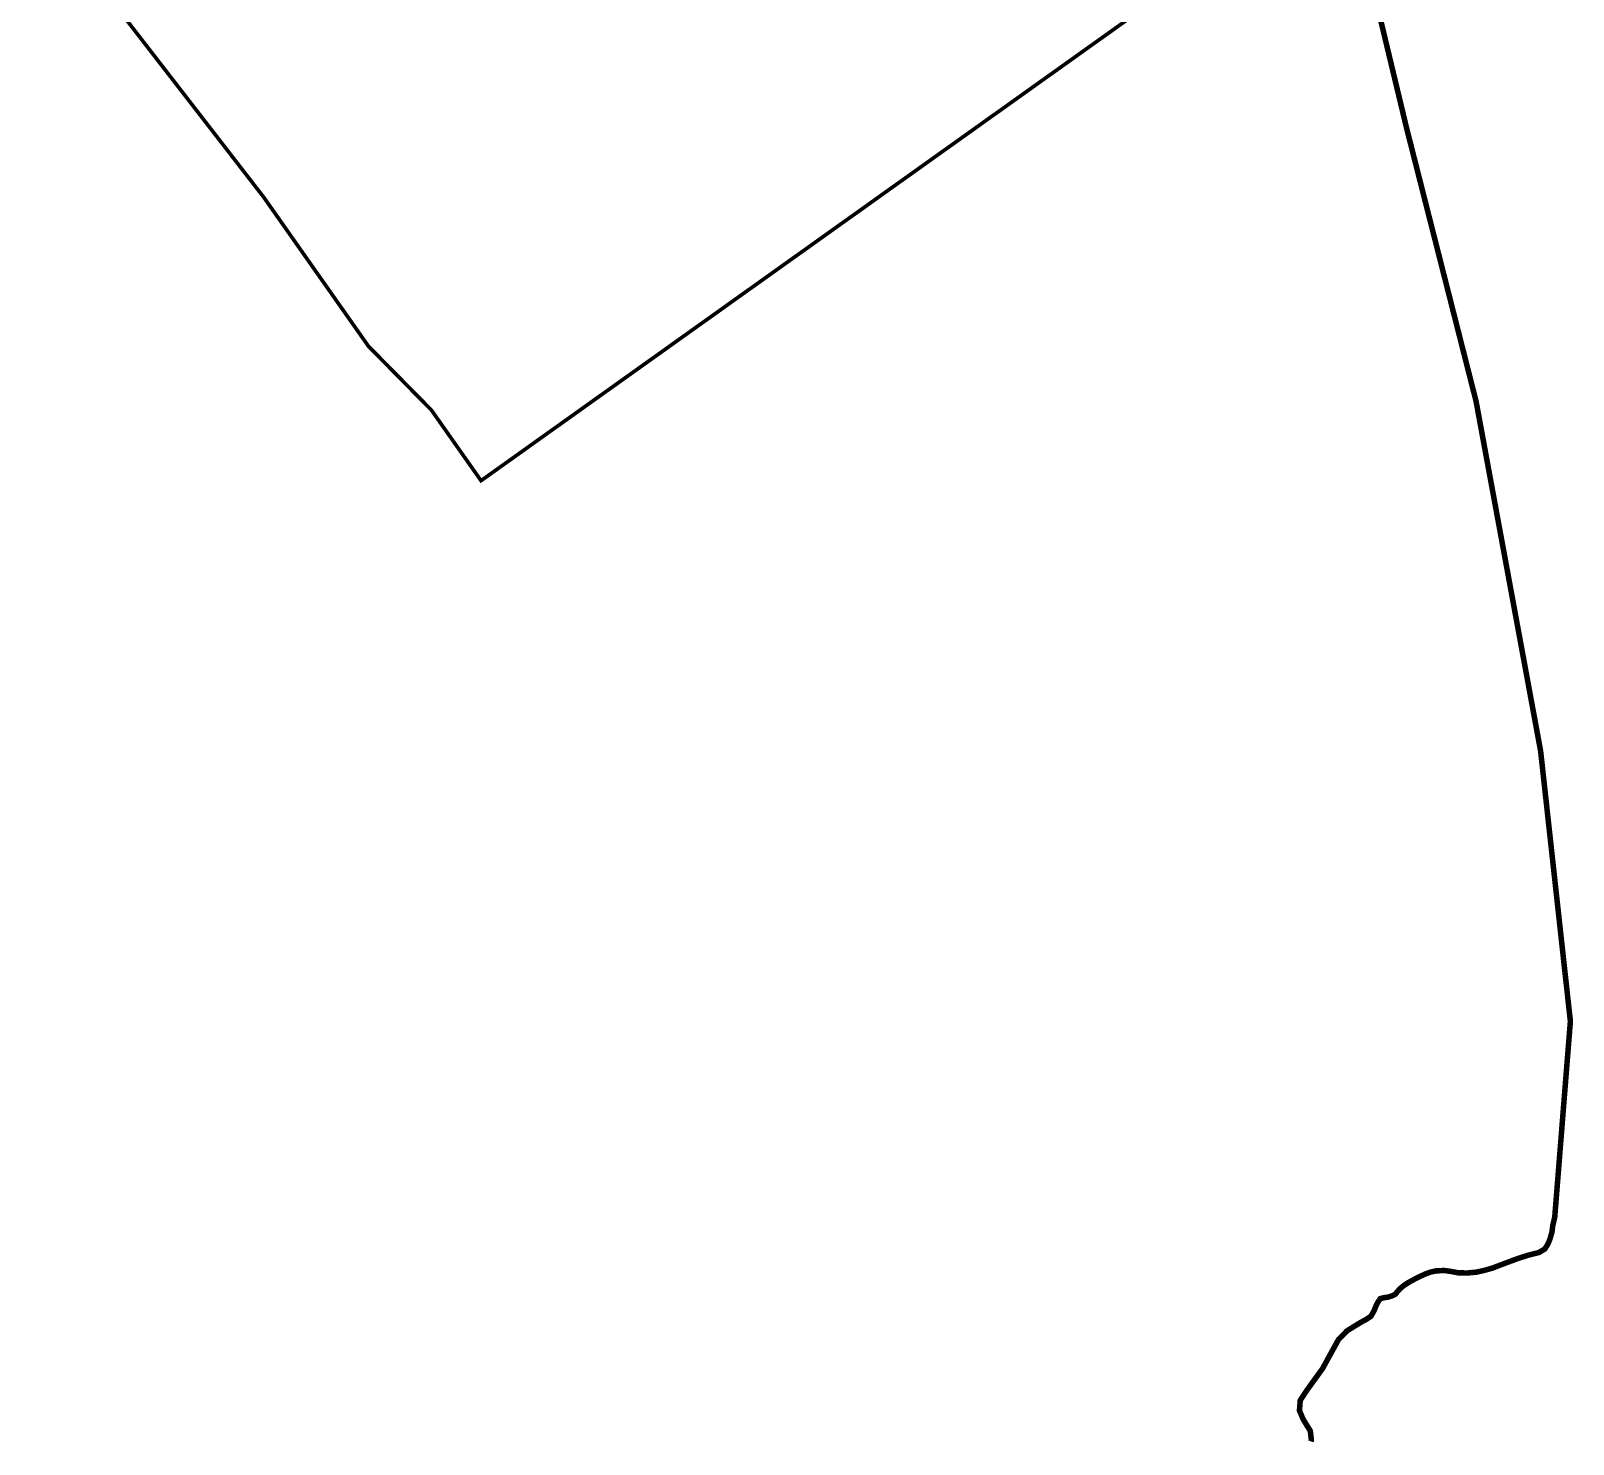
# Model space of a CAD drawing. Header units: metres. Extents: x 290684 to 293359, y 1988877 to 1992891.
# Drawn here: x 291899 to 292738, y 1988877 to 1989646 of the extents above; entities that cross this region are included whole.
import ezdxf

# ---------------------------------------------------------------- set-up
doc = ezdxf.new("R2010")
doc.units = ezdxf.units.M
doc.header["$MEASUREMENT"] = 0
doc.layers.add('NATURALLY PROTECTED', color=3, linetype='Continuous')

msp = doc.modelspace()

# ---------------------------------------------------------------- linework, layer by layer
at = {"color": 6, "const_width": 2, "flags": 128}
msp.add_lwpolyline([(292605.22, 1989729.96), (292144.24, 1989401.09), (292117.27, 1989439.45), (292082.96, 1989474.28), (292025.97, 1989555.37), (291900.37, 1989717.67)], dxfattribs=at)
at = {"layer": 'NATURALLY PROTECTED', "const_width": 3, "flags": 128}
msp.add_lwpolyline([(292596.51, 1989806.14), (292647.58, 1989593.22), (292685.45, 1989444.32), (292720.56, 1989254.07), (292736.75, 1989106.99), (292728.24, 1989000.43), (292727.18, 1988995.82), (292726.76, 1988992.46), (292725.73, 1988988.76), (292724.44, 1988985.63), (292722.8, 1988983.1), (292719.6, 1988981.2), (292714.21, 1988979.86), (292708.65, 1988978.11), (292703.51, 1988976.21), (292698.32, 1988974.26), (292694.25, 1988972.71), (292689.72, 1988971.43), (292685.66, 1988970.55), (292680.88, 1988970.09), (292675.94, 1988970.14), (292671.27, 1988971.02), (292668.03, 1988971.44), (292663.74, 1988971.21), (292660.76, 1988970.59), (292657.41, 1988969.36), (292652.63, 1988967.07), (292648.31, 1988964.69), (292645.71, 1988962.91), (292644.08, 1988961.51), (292642.75, 1988960.05), (292641.51, 1988958.49), (292639.69, 1988957.61), (292637.25, 1988956.86), (292635.53, 1988956.67), (292633.41, 1988956.14), (292631.95, 1988954.09), (292630.75, 1988951.55), (292629.97, 1988949.51), (292628.24, 1988946.52), (292625.54, 1988944.73), (292622.88, 1988943.3), (292619.27, 1988941.09), (292615.32, 1988938.65), (292610.63, 1988933.88), (292601.93, 1988918.04), (292593.57, 1988906.48), (292589.82, 1988900.84), (292589.39, 1988895.23), (292591.41, 1988890.48), (292595.3, 1988884.14), (292595.87, 1988879.25), (292595.57, 1988878.46)], dxfattribs=at)

doc.saveas('drawing.dxf')
